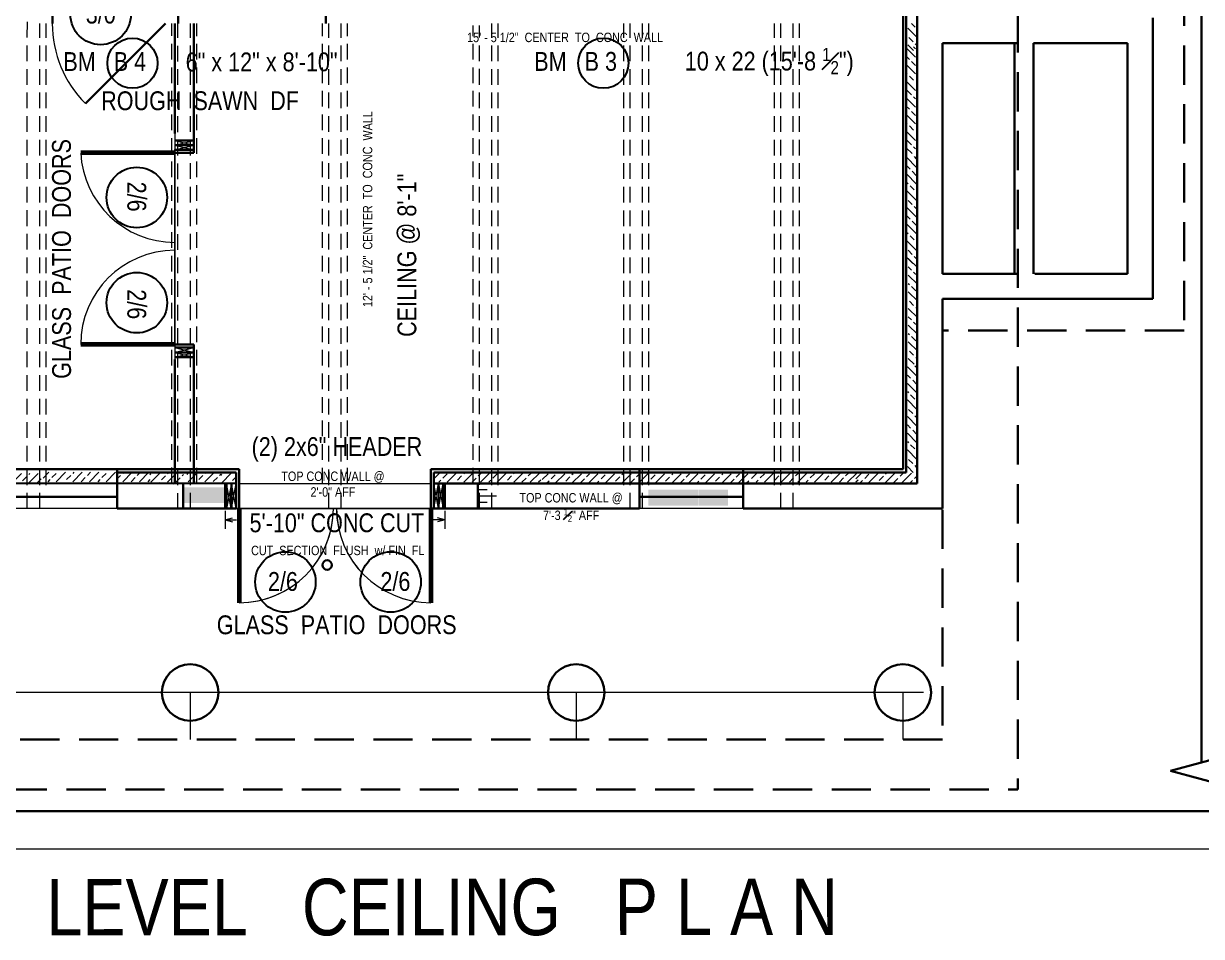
# Model space of a CAD drawing. Header units: inches. Extents: x -243 to 1653, y -808 to 1341.
# Drawn here: x 109 to 484.2, y 329.1 to 619.9 of the extents above; entities that cross this region are included whole.
import ezdxf

# ---------------------------------------------------------------- set-up
doc = ezdxf.new("R2010")
doc.units = ezdxf.units.IN
doc.header["$MEASUREMENT"] = 0
doc.linetypes.add('HIDDEN', pattern=[0.375, 0.25, -0.125])
for name, color, linetype, lineweight in [('CONCRETE', 7, 'Continuous', 25), ('DOORS', 7, 'Continuous', 60), ('EXISTING CEILING BEAMS', 255, 'HIDDEN', 20), ('FLOOR BEAMS', 7, 'Continuous', 30), ('FOUNDATION', 7, 'Continuous', 30), ('NEW FOOTING', 6, 'Continuous', 30), ('PLUMBING', 5, 'Continuous', 20), ('ROOF', 7, 'HIDDEN', 30), ('ROOF FRAMING', 7, 'Continuous', 20), ('WALL FRAMING', 7, 'Continuous', 30), ('WALLS', 7, 'Continuous', 30), ('WINDOWS', 5, 'Continuous', 30)]:
    doc.layers.add(name, color=color, linetype=linetype, lineweight=lineweight)
for name, color, linetype in [('TEXT', 7, 'Continuous'), ('TEXT80', 15, 'Continuous'), ('TITLE BLOCK', 7, 'Continuous')]:
    doc.layers.add(name, color=color, linetype=linetype)
doc.styles.add('ARCHENT', font='technical.ttf', dxfattribs={"height": 6})

msp = doc.modelspace()

# ---------------------------------------------------------------- hatches: boundary and pattern name
at = {"layer": 'NEW FOOTING', "linetype": 'Continuous', "lineweight": 9, "ltscale": 25}
h = msp.add_hatch(dxfattribs=at)
h.set_pattern_fill('ANSI33', color=256, scale=15, angle=270, style=0)
h.set_pattern_definition([(315, (-872.5133, 5583.264), (2.6516504, 2.6516504), []), (315, (-872.5133, 5580.6125), (2.6516504, 2.6516504), [1.875, -0.9375])])
h.paths.add_polyline_path([(393.64, 619.88), (390.64, 619.88), (390.64, 611.25), (393.64, 611.25)])
h = msp.add_hatch(dxfattribs=at)
h.set_pattern_fill('ANSI33', color=256, scale=15, angle=270, style=0)
h.set_pattern_definition([(315, (-872.9986, 5550.4783), (2.6516504, 2.6516504), []), (315, (-872.9986, 5547.8267), (2.6516504, 2.6516504), [1.875, -0.9375])])
h.paths.add_polyline_path([(393.16, 612.46), (390.16, 612.46), (390.16, 578.46), (393.16, 578.46)])
h = msp.add_hatch(dxfattribs=at)
h.set_pattern_fill('ANSI33', color=256, scale=15, angle=270, style=0)
h.set_pattern_definition([(315, (-872.7763, 5515.512), (2.6516504, 2.6516504), []), (315, (-872.7763, 5512.8603), (2.6516504, 2.6516504), [1.875, -0.9375])])
h.paths.add_polyline_path([(393.38, 577.49), (390.38, 577.49), (390.38, 543.49), (393.38, 543.49)])
h = msp.add_hatch(dxfattribs=at)
h.set_pattern_fill('ANSI33', color=256, scale=15, angle=270, style=0)
h.set_pattern_definition([(315, (-872.3228, 5483.3794), (2.6516504, 2.6516504), []), (315, (-872.3228, 5480.7278), (2.6516504, 2.6516504), [1.875, -0.9375])])
h.paths.add_polyline_path([(393.83, 545.36), (390.83, 545.36), (390.83, 511.36), (393.83, 511.36)])
h = msp.add_hatch(dxfattribs=at)
h.set_pattern_fill('ANSI33', color=256, scale=15, angle=270, style=0)
h.set_pattern_definition([(315, (-872.5984, 5448.9106), (2.6516504, 2.6516504), []), (315, (-872.5984, 5446.259), (2.6516504, 2.6516504), [1.875, -0.9375])])
h.paths.add_polyline_path([(393.56, 510.89), (390.56, 510.89), (390.56, 476.89), (393.56, 476.89)])
h = msp.add_hatch(dxfattribs=at)
h.set_pattern_fill('ANSI33', color=256, scale=15, angle=180, style=0)
h.set_pattern_definition([(225, (5057.322, 1739.7155), (2.6516504, -2.6516504), []), (225, (5054.6703, 1739.7155), (2.6516504, -2.6516504), [1.875, -0.9375])])
h.paths.add_polyline_path([(115.05, 473.56), (115.05, 476.56), (85.3, 476.56), (85.3, 473.56)])
h = msp.add_hatch(dxfattribs=at)
h.set_pattern_fill('ANSI33', color=256, scale=15, angle=180, style=0)
h.set_pattern_definition([(225, (5087.2428, 1740.1), (2.6516504, -2.6516504), []), (225, (5084.591, 1740.1), (2.6516504, -2.6516504), [1.875, -0.9375])])
h.paths.add_polyline_path([(149.23, 473.94), (149.23, 476.94), (115.23, 476.94), (115.23, 473.94)])
h = msp.add_hatch(dxfattribs=at)
h.set_pattern_fill('ANSI33', color=256, scale=15, style=0)
h.set_pattern_definition([(45, (-4785.804, -786.3637), (-2.6516504, 2.6516504), []), (45, (-4783.1524, -786.3637), (-2.6516504, 2.6516504), [1.875, -0.9375])])
h.paths.add_polyline_path([(159.96, 473.79), (159.96, 476.79), (149.21, 476.79), (149.21, 473.79)])
h = msp.add_hatch(dxfattribs=at)
h.set_pattern_fill('ANSI33', color=256, scale=15, style=0)
h.set_pattern_definition([(45, (-4773.907, -786.2443), (-2.6516504, 2.6516504), []), (45, (-4771.2555, -786.2443), (-2.6516504, 2.6516504), [1.875, -0.9375])])
h.paths.add_polyline_path([(171.85, 473.91), (171.85, 476.91), (161.11, 476.91), (161.11, 473.91)])
h = msp.add_hatch(dxfattribs=at)
h.set_pattern_fill('ANSI33', color=256, scale=15, style=0)
h.set_pattern_definition([(45, (-4763.1874, -786.5375), (-2.6516504, 2.6516504), []), (45, (-4760.5358, -786.5375), (-2.6516504, 2.6516504), [1.875, -0.9375])])
h.paths.add_polyline_path([(176.69, 473.62), (176.69, 476.62), (171.83, 476.62), (171.83, 473.62)])
h = msp.add_hatch(dxfattribs=at)
h.set_pattern_fill('ANSI33', color=256, scale=15, angle=180, style=0)
h.set_pattern_definition([(225, (5211.7687, 1739.9265), (2.6516504, -2.6516504), []), (225, (5209.117, 1739.9265), (2.6516504, -2.6516504), [1.875, -0.9375])])
h.paths.add_polyline_path([(273.75, 473.77), (273.75, 476.77), (239.75, 476.77), (239.75, 473.77)])
h = msp.add_hatch(dxfattribs=at)
h.set_pattern_fill('ANSI33', color=256, scale=15, angle=180, style=0)
h.set_pattern_definition([(225, (5312.8507, 1739.9528), (2.6516504, -2.6516504), []), (225, (5310.199, 1739.9528), (2.6516504, -2.6516504), [1.875, -0.9375])])
h.paths.add_polyline_path([(374.83, 473.8), (374.83, 476.8), (340.83, 476.8), (340.83, 473.8)])
h = msp.add_hatch(dxfattribs=at)
h.set_pattern_fill('ANSI33', color=256, scale=15, angle=180, style=0)
h.set_pattern_definition([(225, (5346.122, 1739.8414), (2.6516504, -2.6516504), []), (225, (5343.4705, 1739.8414), (2.6516504, -2.6516504), [1.875, -0.9375])])
h.paths.add_polyline_path([(393.68, 473.68), (393.68, 476.68), (374.1, 476.68), (374.1, 473.68)])
h = msp.add_hatch(dxfattribs=at)
h.set_pattern_fill('ANSI33', color=256, scale=15, angle=180, style=0)
h.set_pattern_definition([(225, (5246.2374, 1739.651), (2.6516504, -2.6516504), []), (225, (5243.5858, 1739.651), (2.6516504, -2.6516504), [1.875, -0.9375])])
h.paths.add_polyline_path([(308.22, 473.49), (308.22, 476.49), (274.22, 476.49), (274.22, 473.49)])
h = msp.add_hatch(dxfattribs=at)
h.set_pattern_fill('ANSI33', color=256, scale=15, angle=180, style=0)
h.set_pattern_definition([(225, (5278.029, 1739.5966), (2.6516504, -2.6516504), []), (225, (5275.3775, 1739.5966), (2.6516504, -2.6516504), [1.875, -0.9375])])
h.paths.add_polyline_path([(340.01, 473.44), (340.01, 476.44), (306.01, 476.44), (306.01, 473.44)])
at = {"layer": 'WALLS', "linetype": 'Continuous', "lineweight": 20, "ltscale": 20}
h = msp.add_hatch(dxfattribs=at)
h.set_pattern_fill('ZIGZAG', color=6, scale=10, style=0)
h.set_pattern_definition([(360, (-119.191, -297.7499), (1.25, 1.25), [1.25, -1.25]), (90, (-117.941, -297.7499), (-1.25, 1.25), [1.25, -1.25])])
h.paths.add_polyline_path([(38.44, 472.16), (38.44, 467.16), (38.49, 467.16), (38.49, 472.16)])
h.paths.add_polyline_path([(173.18, 467.14), (173.19, 472.15), (159.83, 472.15), (159.83, 467.15)])
h = msp.add_hatch(dxfattribs=at)
h.set_pattern_fill('ZIGZAG', color=6, scale=10, style=0)
h.set_pattern_definition([(360, (30.2454, -298.5534), (1.25, 1.25), [1.25, -1.25]), (90, (31.4954, -298.5534), (-1.25, 1.25), [1.25, -1.25])])
h.paths.add_polyline_path([(187.88, 471.35), (187.88, 466.35), (187.93, 466.35), (187.93, 471.35)])
h.paths.add_polyline_path([(308.04, 471.35), (308.04, 466.34), (323.93, 466.34), (323.93, 471.35)])
h = msp.add_hatch(dxfattribs=at)
h.set_pattern_fill('ZIGZAG', color=6, scale=10, style=0)
h.set_pattern_definition([(360, (50.4277, -298.5534), (1.25, 1.25), [1.25, -1.25]), (90, (51.6777, -298.5534), (-1.25, 1.25), [1.25, -1.25])])
h.paths.add_polyline_path([(208.06, 471.35), (208.06, 466.35), (208.11, 466.35), (208.11, 471.35)])
h.paths.add_polyline_path([(333.41, 466.34), (333.41, 471.35), (324.09, 471.35), (324.09, 466.34)])

# ---------------------------------------------------------------- linework, layer by layer
at = {"layer": 'CONCRETE', "color": 1, "linetype": 'Continuous', "lineweight": 9, "ltscale": 25}
for p, q in [((173.18, 464.7), (173.18, 458.88)), ((173.18, 461.79), (175.54, 462.44)), ((173.18, 461.79), (176.81, 461.79)), ((173.18, 461.79), (175.54, 461.13)), ((243.19, 461.79), (239.56, 461.79)), ((243.19, 461.79), (240.83, 462.44)), ((243.19, 461.79), (240.83, 461.13)), ((243.19, 464.7), (243.19, 458.87))]:
    msp.add_line(p, q, dxfattribs=at)
at = {"layer": 'DOORS', "color": 6, "linetype": 'Continuous', "ltscale": 15}
for p, q in [((157.19, 578.64), (127.19, 578.64)), ((157.19, 517.64), (127.19, 517.64)), ((177.69, 465.4), (177.69, 435.4)), ((238.69, 465.4), (238.69, 435.4))]:
    msp.add_line(p, q, dxfattribs=at)
at = {"layer": 'DOORS', "color": 6, "lineweight": 9, "ltscale": 15}
msp.add_line((177.68, 435.4), (177.68, 465.4), dxfattribs=at)
at = {"layer": 'DOORS', "color": 6, "linetype": 'Continuous', "lineweight": 5, "ltscale": 15}
for centre, radius, start, end in [((154.14, 619.9), 36, 180, 225.0317), ((157.22, 580.23), 30.07, 183.0412, 269.943), ((157.19, 517.64), 30, 90, 180), ((177.69, 465.4), 30, 270, 0), ((238.69, 465.4), 30, 180, 270)]:
    msp.add_arc(centre, radius, start, end, dxfattribs=at)
at = {"layer": 'DOORS', "color": 6, "linetype": 'Continuous', "lineweight": 9, "ltscale": 25}
for centre, start, end in [((177.68, 465.4), 270, 0.0001), ((238.68, 465.4), 180.0001, 270)]:
    msp.add_arc(centre, 30, start, end, dxfattribs=at)
at = {"layer": 'EXISTING CEILING BEAMS', "color": 6, "linetype": 'Continuous', "lineweight": 9, "ltscale": 25}
for p, q in [((175.19, 473.4), (173.68, 465.4)), ((175.18, 465.4), (173.68, 473.4)), ((241.18, 465.4), (242.69, 473.4)), ((241.19, 473.4), (242.68, 465.4))]:
    msp.add_line(p, q, dxfattribs=at)
at = {"layer": 'FLOOR BEAMS', "color": 7, "linetype": 'HIDDEN', "lineweight": 20, "ltscale": 20}
for p, q in [((110.19, 465.38), (110.21, 777.4)), ((114.19, 465.37), (114.19, 619.87)), ((158.19, 465.32), (158.19, 619.87)), ((162.19, 465.37), (162.19, 619.87)), ((206.19, 465.37), (206.19, 619.87)), ((210.19, 465.37), (210.19, 619.87)), ((254.19, 465.4), (254.19, 619.29)), ((258.19, 465.37), (258.19, 619.87)), ((302.19, 465.37), (302.19, 619.87)), ((306.19, 465.37), (306.19, 619.87)), ((350.19, 465.37), (350.19, 619.87)), ((354.19, 465.37), (354.19, 619.87))]:
    msp.add_line(p, q, dxfattribs=at)
at = {"layer": 'FLOOR BEAMS', "color": 6, "linetype": 'HIDDEN', "lineweight": 20, "ltscale": 20}
for p, q in [((116.19, 472.87), (116.19, 619.87)), ((156.19, 473.41), (156.19, 619.87)), ((164.19, 473.4), (164.19, 619.87)), ((204.19, 473.4), (204.19, 619.87)), ((212.19, 473.4), (212.19, 619.87)), ((252.19, 473.4), (252.19, 619.29)), ((260.19, 472.87), (260.19, 619.87)), ((300.19, 472.87), (300.19, 619.87)), ((308.19, 472.87), (308.19, 619.87)), ((348.19, 472.87), (348.19, 619.87)), ((356.19, 472.87), (356.19, 619.87))]:
    msp.add_line(p, q, dxfattribs=at)
at = {"layer": 'FOUNDATION', "color": 8, "ltscale": 15}
for p, q in [((468.68, 621.65), (468.68, 532.15)), ((460.68, 613.65), (430.68, 613.65)), ((460.68, 613.65), (460.68, 540.15)), ((425.68, 540.15), (401.68, 540.15)), ((460.68, 540.15), (431.18, 540.15)), ((468.68, 532.15), (401.68, 532.15))]:
    msp.add_line(p, q, dxfattribs=at)
at = {"layer": 'NEW FOOTING', "color": 1, "ltscale": 15}
for p, q in [((173.19, 473.4), (173.18, 465.4)), ((243.19, 473.4), (243.19, 465.4))]:
    msp.add_line(p, q, dxfattribs=at)
at = {"layer": 'NEW FOOTING', "color": 6, "ltscale": 15}
for p, q in [((173.68, 473.4), (173.68, 465.4)), ((176.68, 474.9), (176.68, 471.4)), ((239.69, 474.89), (239.69, 471.39)), ((242.69, 473.4), (242.68, 465.4)), ((175.18, 471.4), (175.18, 465.4)), ((176.68, 471.4), (176.68, 465.4)), ((239.69, 471.39), (239.68, 465.4)), ((241.19, 471.39), (241.18, 465.4))]:
    msp.add_line(p, q, dxfattribs=at)
at = {"layer": 'NEW FOOTING', "ltscale": 25}
for p, q in [((177.68, 471.4), (177.69, 475.81)), ((238.69, 471.4), (238.68, 475.9)), ((238.68, 471.4), (238.69, 475.69))]:
    msp.add_line(p, q, dxfattribs=at)
at = {"layer": 'NEW FOOTING', "ltscale": 15}
for p, q in [((177.68, 465.4), (177.68, 471.4)), ((238.68, 465.4), (238.68, 471.4)), ((238.68, 465.4), (238.68, 435.4))]:
    msp.add_line(p, q, dxfattribs=at)
at = {"layer": 'PLUMBING', "color": 3, "linetype": 'Continuous', "lineweight": 30, "ltscale": 15}
msp.add_circle((205.68, 447.4), 1.5, dxfattribs=at)
at = {"layer": 'ROOF', "linetype": 'HIDDEN', "ltscale": 50}
for p in [(425.68, 866.9), (-102.32, 375.9)]:
    msp.add_line(p, (425.68, 375.9), dxfattribs=at)
at = {"layer": 'ROOF', "color": 8, "linetype": 'HIDDEN', "ltscale": 50}
msp.add_line((478.68, 631.65), (478.68, 522.15), dxfattribs=at)
at = {"layer": 'ROOF', "color": 8, "ltscale": 50}
msp.add_line((478.68, 522.15), (401.68, 522.15), dxfattribs=at)
at = {"layer": 'ROOF FRAMING', "color": 1, "linetype": 'Continuous', "lineweight": 9, "ltscale": 15}
msp.add_line((395.68, 406.77), (-152.32, 406.77), dxfattribs=at)
at = {"layer": 'ROOF FRAMING', "color": 1, "lineweight": 9, "ltscale": 15}
for p, q in [((162.06, 406.77), (162.06, 391.77)), ((285.06, 406.77), (285.06, 391.77)), ((389.06, 406.77), (389.06, 391.77))]:
    msp.add_line(p, q, dxfattribs=at)
at = {"layer": 'TEXT', "color": 6, "linetype": 'Continuous', "ltscale": 15}
for centre in [(133.55, 622.77), (145.08, 564.47), (145.08, 530.94), (192.41, 442), (225.94, 442)]:
    msp.add_circle(centre, 9.63, dxfattribs=at)
at = {"layer": 'TEXT', "color": 3, "linetype": 'Continuous', "ltscale": 15}
msp.add_circle((143.69, 607.24), 8, dxfattribs=at)
at = {"layer": 'TEXT', "color": 7, "linetype": 'Continuous', "ltscale": 15}
msp.add_circle((293.69, 607.24), 8, dxfattribs=at)
at = {"layer": 'TITLE BLOCK', "color": 7, "linetype": 'Continuous', "lineweight": 30, "ltscale": 0.5}
for p, q in [((484.21, 384.51), (484.21, 872.95)), ((506.87, 390.66), (474.38, 381.84)), ((-219.22, 368.95), (560.77, 368.95))]:
    msp.add_line(p, q, dxfattribs=at)
at = {"layer": 'TITLE BLOCK', "color": 7, "linetype": 'Continuous', "lineweight": 30, "ltscale": 0.0625}
msp.add_line((474.38, 381.84), (506.87, 373.02), dxfattribs=at)
at = {"layer": 'TITLE BLOCK', "color": 7, "linetype": 'Continuous', "lineweight": 0, "ltscale": 0.5}
msp.add_line((-243.22, 356.95), (572.77, 356.95), dxfattribs=at)
at = {"layer": 'WALL FRAMING', "color": 6, "ltscale": 15}
for p, q in [((389.18, 664.89), (389.18, 477.9)), ((390.18, 664.89), (390.18, 476.9)), ((118.2, 625.86), (118.2, 619.86)), ((154.18, 619.92), (128.7, 594.43)), ((157.19, 582.66), (163.19, 582.66)), ((157.19, 581.16), (163.19, 581.16)), ((157.19, 579.64), (163.19, 579.64)), ((157.19, 578.64), (163.19, 578.64)), ((157.19, 517.64), (163.19, 517.64)), ((157.19, 516.64), (163.19, 516.64)), ((157.19, 515.14), (163.19, 515.14)), ((157.19, 513.64), (163.19, 513.64)), ((177.69, 477.9), (-42.19, 477.91)), ((176.69, 476.9), (138.83, 476.9)), ((176.69, 465.4), (176.69, 476.9)), ((177.69, 465.4), (177.69, 477.9)), ((238.69, 473.4), (238.69, 477.9)), ((309.94, 477.9), (238.69, 477.9)), ((338.18, 476.9), (239.69, 476.9)), ((239.69, 465.4), (239.69, 476.9)), ((389.18, 477.9), (309.94, 477.9)), ((390.18, 476.9), (338.18, 476.9)), ((175.19, 465.4), (175.19, 473.4)), ((238.69, 465.4), (238.69, 473.4)), ((241.19, 465.4), (241.19, 473.4))]:
    msp.add_line(p, q, dxfattribs=at)
at = {"layer": 'WALL FRAMING', "ltscale": 15}
for p, q in [((393.68, 664.9), (393.68, 473.4)), ((393.68, 664.89), (393.68, 477.9)), ((401.68, 532.15), (401.68, 465.4)), ((176.69, 473.4), (13.83, 473.45)), ((138.83, 465.4), (138.83, 473.4)), ((156.68, 472.9), (156.68, 472.9)), ((159.83, 465.35), (159.83, 473.35)), ((338.18, 473.4), (239.69, 473.4)), ((253.68, 465.4), (253.68, 473.4)), ((305.18, 465.4), (305.18, 473.4)), ((338.18, 465.4), (338.18, 473.4)), ((393.68, 473.4), (338.18, 473.4)), ((176.59, 465.4), (138.83, 465.4)), ((305.18, 465.4), (238.69, 465.4)), ((401.68, 465.4), (338.18, 465.4))]:
    msp.add_line(p, q, dxfattribs=at)
at = {"layer": 'WALL FRAMING', "color": 7, "linetype": 'HIDDEN', "lineweight": 30, "ltscale": 15}
msp.add_line((158.2, 619.86), (158.2, 625.86), dxfattribs=at)
at = {"layer": 'WALL FRAMING', "color": 3, "linetype": 'HIDDEN', "lineweight": 30, "ltscale": 15}
msp.add_line((205.26, 619.86), (205.26, 625.86), dxfattribs=at)
at = {"layer": 'WALL FRAMING', "color": 8, "ltscale": 15}
for p, q in [((401.68, 613.65), (401.68, 540.15)), ((425.68, 613.65), (401.68, 613.65)), ((424.68, 613.65), (424.68, 540.15)), ((430.68, 613.65), (430.68, 540.15))]:
    msp.add_line(p, q, dxfattribs=at)
at = {"layer": 'WALL FRAMING', "lineweight": 9, "ltscale": 20}
for p, q in [((157.19, 584.9), (157.19, 512.9)), ((177.69, 473.4), (238.69, 473.4))]:
    msp.add_line(p, q, dxfattribs=at)
at = {"layer": 'WALL FRAMING', "lineweight": 9, "ltscale": 15}
for p, q in [((157.19, 517.64), (157.19, 579.73)), ((138.83, 465.4), (80.83, 465.41)), ((238.69, 465.4), (176.59, 465.4)), ((338.18, 465.4), (305.18, 465.4))]:
    msp.add_line(p, q, dxfattribs=at)
at = {"layer": 'WALL FRAMING', "color": 6, "ltscale": 20}
for p, q in [((138.83, 473.4), (138.83, 477.9)), ((305.18, 473.4), (305.18, 477.9)), ((338.18, 473.4), (338.18, 477.9))]:
    msp.add_line(p, q, dxfattribs=at)
at = {"layer": 'WALL FRAMING', "color": 6, "linetype": 'Continuous', "lineweight": 30, "ltscale": 25}
for p, q in [((173.68, 465.4), (176.68, 465.4)), ((242.68, 465.4), (239.68, 465.4))]:
    msp.add_line(p, q, dxfattribs=at)
at = {"layer": 'WALL FRAMING', "linetype": 'HIDDEN', "ltscale": 50}
for p, q in [((401.68, 465.02), (401.68, 391.4)), ((401.68, 391.77), (-152.32, 391.77))]:
    msp.add_line(p, q, dxfattribs=at)
at = {"layer": 'WALL FRAMING', "ltscale": 15}
for centre in [(162.06, 406.77), (285.06, 406.77), (389.06, 406.77)]:
    msp.add_circle(centre, 9, dxfattribs=at)
at = {"layer": 'WALLS', "color": 6, "linetype": 'Continuous', "ltscale": 15}
for p, q in [((157.19, 619.9), (157.19, 584.9)), ((163.19, 619.9), (163.19, 578.64)), ((163.19, 517.64), (163.19, 473.4)), ((157.19, 512.9), (157.19, 473.4))]:
    msp.add_line(p, q, dxfattribs=at)
at = {"layer": 'WALLS', "color": 6, "linetype": 'Continuous', "lineweight": 9, "ltscale": 20}
for p, q in [((157.19, 582.66), (163.19, 581.16)), ((157.19, 581.16), (163.19, 582.66)), ((157.19, 581.16), (163.19, 579.66)), ((157.19, 579.66), (163.19, 581.16)), ((157.19, 515.14), (163.19, 516.64)), ((157.19, 516.64), (163.19, 515.14)), ((157.19, 513.64), (163.19, 515.14)), ((157.19, 515.14), (163.19, 513.64)), ((175.19, 465.4), (176.69, 473.4)), ((176.69, 465.4), (175.19, 473.4)), ((241.19, 465.4), (239.69, 473.4)), ((239.69, 465.4), (241.19, 473.4))]:
    msp.add_line(p, q, dxfattribs=at)
at = {"layer": 'WALLS', "linetype": 'Continuous', "lineweight": 9, "ltscale": 20}
for p, q in [((253.64, 471.4), (256.64, 471.4)), ((253.64, 469.4), (259.64, 469.4)), ((253.64, 467.4), (256.64, 467.4))]:
    msp.add_line(p, q, dxfattribs=at)
at = {"layer": 'WALLS', "color": 6, "lineweight": 20, "ltscale": 15}
msp.add_line((176.68, 465.4), (239.69, 465.4), dxfattribs=at)
at = {"layer": 'WINDOWS', "ltscale": 15}
for p, q in [((80.83, 469.15), (138.83, 469.15)), ((305.18, 469.15), (338.18, 469.15))]:
    msp.add_line(p, q, dxfattribs=at)

# ---------------------------------------------------------------- texts
at = {"layer": 'TEXT80', "color": 6, "char_height": 6, "width": 360.0625, "attachment_point": 5, "style": 'ARCHENT'}
for s, insert, rotation in [('3/0', (133.59, 622.84), 359.9672), ('{\\C7;GLASS  PATIO  DOORS}', (121.13, 544.89), 90.0328), ('2/6', (145.02, 564.73), 269.9672), ('2/6', (145.02, 530.46), 269.9672), ('{\\C3;\\P}(2) 2x6" HEADER', (208.82, 489.23), 0.0328), ('2/6', (191.62, 442.11), 0.0328), ('2/6', (227.44, 442.11), 0.0328)]:
    msp.add_mtext(s, dxfattribs=dict(at, insert=insert, rotation=rotation))
at = {"layer": 'TEXT80', "color": 1, "width": 360.0625, "attachment_point": 5, "style": 'ARCHENT'}
for s, insert, char_height, rotation in [('\\A1;{\\C5;\\P15\' - 5 1/2"  CENTER  TO  CONC  WALL}', (281.49, 617.95), 3, 0.0328), ('\\A1;{\\C5;\\P12\' - 5 1/2"  CENTER  TO  CONC  WALL}', (216.11, 560.75), 3, 90.0328), ('{\\C3;\\P}5\'-10" CONC CUT', (208.82, 465.8), 6, 0.0328)]:
    msp.add_mtext(s, dxfattribs=dict(at, insert=insert, char_height=char_height, rotation=rotation))
at = {"layer": 'TEXT80', "color": 7, "char_height": 6, "width": 360.0625, "attachment_point": 5, "rotation": 0.0328, "style": 'ARCHENT'}
for s, insert in [('\\A1;10 x 22 (15\'-8 {\\H0.7x;\\S1#2;\\H1.4286x;")}', (346.54, 607.62)), ('BM   B 3', (284.86, 607.77))]:
    msp.add_mtext(s, dxfattribs=dict(at, insert=insert))
at = {"layer": 'TEXT80', "color": 3, "char_height": 6, "width": 360.0625, "attachment_point": 5, "style": 'ARCHENT'}
for s, insert, rotation in [('BM   B 4', (134.86, 607.77), 0.0328), ('6" x 12" x 8\'-10"', (184.83, 607.62), 0.0328), ('ROUGH  SAWN  DF', (165.22, 595.25), 0.0328), ('{\\C7;CEILING @ 8\'-1"}', (231.7, 546.06), 90.0328), ('{\\C7;GLASS  PATIO  DOORS}', (208.74, 428.32), 0.0328)]:
    msp.add_mtext(s, dxfattribs=dict(at, insert=insert, rotation=rotation))
at = {"layer": 'TEXT80', "attachment_point": 5, "rotation": 0.0328, "style": 'ARCHENT'}
for s, insert, char_height, width in [('\\A1;{\\C1;TOP CONC WALL @\\P2\'-0" AFF\\C7; }', (207.55, 473.15), 3, 360.0625), ('\\A1;{\\C7;TOP CONC WALL @\\P7\'-3 \\H0.7x;\\S1#2;\\H1.4286x;" AFF }', (283.41, 465.73), 3, 360.0625), ('\\A1;{\\C1;CUT  SECTION  FLUSH  w/ FIN  FL\\C7; }', (209.07, 452.02), 3, 360.0625), ('{\\C7;   L O W E R    LEVEL   CEILING   P L A N}', (173, 338.3), 18, 477.4227)]:
    msp.add_mtext(s, dxfattribs=dict(at, insert=insert, char_height=char_height, width=width))

doc.saveas('drawing.dxf')
